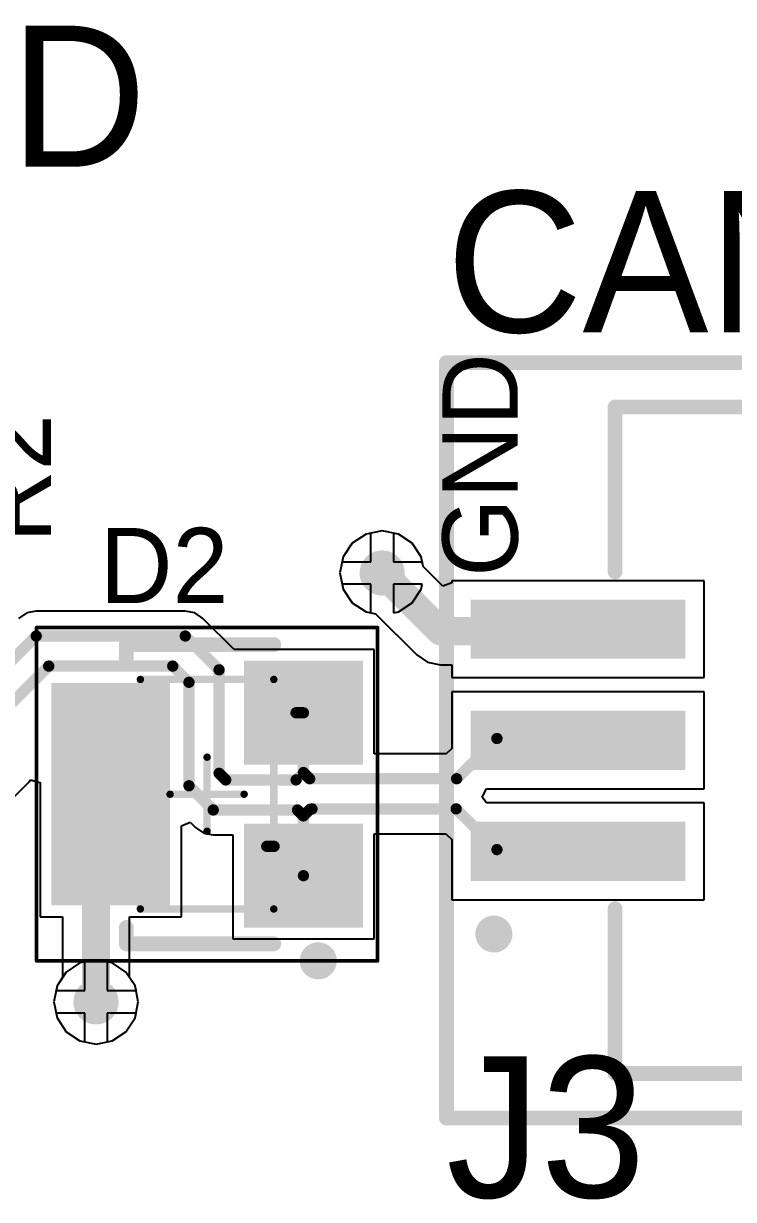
# Model space of a CAD drawing. Header units: millimetres. Extents: x 0 to 3.1, y 0 to 2.57.
# Drawn here: x 2.027 to 2.405, y 0.689 to 1.314 of the extents above; entities that cross this region are included whole.
import ezdxf

# ---------------------------------------------------------------- set-up
doc = ezdxf.new("R2010")
doc.units = ezdxf.units.MM
doc.header["$MEASUREMENT"] = 0
for name, color, linetype in [('BottomLayer', 5, 'Continuous'), ('Mechanical12', 56, 'Continuous'), ('Mechanical13', 56, 'Continuous'), ('Mechanical15', 56, 'Continuous'), ('MultiLayer', 9, 'Continuous'), ('TopLayer', 1, 'Continuous'), ('TopOverlay', 2, 'Continuous'), ('TopPaste', 8, 'Continuous'), ('TopSolder', 216, 'Continuous'), ('ViaHoleLayer', 16, 'Continuous')]:
    doc.layers.add(name, color=color, linetype=linetype)

# ---------------------------------------------------------------- blocks, each defined once
blk = doc.blocks.new('MOLEX_5025850370_34')
at = {"layer": 'Mechanical12', "const_width": 0.00591}
blk.add_lwpolyline([(-0.17717, -0.14665), (0.17717, -0.14665)], dxfattribs=at)
at = {"layer": 'Mechanical12', "const_width": 0.00295}
for points in [[(-0.17864, -0.14665, 1), (-0.17569, -0.14665, 1)], [(0.17569, -0.14665, 1), (0.17864, -0.14665, 1)]]:
    blk.add_lwpolyline(points, format="xyb", close=True, dxfattribs=at)
at = {"layer": 'Mechanical15'}
for points, const_width in [([(-0.20079, 0.23622), (-0.20079, -0.15059)], 0.00787), ([(-0.20079, 0.23622), (0.20079, 0.23622)], 0.00787), ([(0.20079, 0.23622), (0.20079, -0.15059)], 0.00787), ([(-0.20079, 0.22736), (-0.20079, -0.15748)], 0.00787), ([(0.20079, 0.22736), (0.20079, -0.15748)], 0.00787), ([(0, 0.01969), (0, -0.01969)], 0.00394), ([(-0.01969, 0), (0.01969, 0)], 0.00394), ([(-0.20079, -0.15748), (0.20079, -0.15748)], 0.00787)]:
    blk.add_lwpolyline(points, dxfattribs=dict(at, const_width=const_width))
for points, const_width in [([(-0.20276, 0.23622, 1), (-0.19882, 0.23622, 1)], 0.00394), ([(-0.20276, 0.23622, 1), (-0.19882, 0.23622, 1)], 0.00394), ([(0.19882, 0.23622, 1), (0.20276, 0.23622, 1)], 0.00394), ([(0.19882, 0.23622, 1), (0.20276, 0.23622, 1)], 0.00394), ([(-0.20276, 0.22736, 1), (-0.19882, 0.22736, 1)], 0.00394), ([(0.19882, 0.22736, 1), (0.20276, 0.22736, 1)], 0.00394), ([(-0.00098, 0.01969, 1), (0.00098, 0.01969, 1)], 0.00197), ([(-0.02067, 0, 1), (-0.0187, 0, 1)], 0.00197), ([(0.0187, 0, 1), (0.02067, 0, 1)], 0.00197), ([(-0.00098, -0.01969, 1), (0.00098, -0.01969, 1)], 0.00197), ([(-0.20276, -0.15059, 1), (-0.19882, -0.15059, 1)], 0.00394), ([(0.19882, -0.15059, 1), (0.20276, -0.15059, 1)], 0.00394), ([(-0.20276, -0.15748, 1), (-0.19882, -0.15748, 1)], 0.00394), ([(-0.20276, -0.15748, 1), (-0.19882, -0.15748, 1)], 0.00394), ([(0.19882, -0.15748, 1), (0.20276, -0.15748, 1)], 0.00394), ([(0.19882, -0.15748, 1), (0.20276, -0.15748, 1)], 0.00394)]:
    blk.add_lwpolyline(points, format="xyb", close=True, dxfattribs=dict(at, const_width=const_width))
at = {"layer": 'TopLayer'}
for points in [[(-0.0748, 0.10925), (-0.04331, 0.10925), (-0.0748, 0.22343), (-0.04331, 0.22343)], [(-0.01575, 0.10925), (0.01575, 0.10925), (-0.01575, 0.22343), (0.01575, 0.22343)], [(0.04331, 0.10925), (0.0748, 0.10925), (0.04331, 0.22343), (0.0748, 0.22343)], [(-0.19685, -0.0935), (-0.12598, -0.0935), (-0.19685, 0.0561), (-0.12598, 0.0561)], [(0.12598, -0.0935), (0.19685, -0.0935), (0.12598, 0.0561), (0.19685, 0.0561)]]:
    blk.add_solid(points, dxfattribs=at)
at = {"layer": 'TopOverlay'}
for points, const_width in [([(-0.09808, 0.211, 1), (-0.10792, 0.211, 1)], 0.00984), ([(-0.11038, 0.211, 1), (-0.10546, 0.211, 1)], 0.00492), ([(-0.10054, 0.211, 1), (-0.09562, 0.211, 1)], 0.00492), ([(-0.17913, 0.14665, 1), (-0.1752, 0.14665, 1)], 0.00394), ([(-0.17913, 0.14665, 1), (-0.1752, 0.14665, 1)], 0.00394), ([(-0.09154, 0.14665, 1), (-0.0876, 0.14665, 1)], 0.00394), ([(0.0876, 0.14665, 1), (0.09154, 0.14665, 1)], 0.00394), ([(0.1752, 0.14665, 1), (0.17913, 0.14665, 1)], 0.00394), ([(0.1752, 0.14665, 1), (0.17913, 0.14665, 1)], 0.00394), ([(-0.17913, 0.07874, 1), (-0.1752, 0.07874, 1)], 0.00394), ([(0.1752, 0.07874, 1), (0.17913, 0.07874, 1)], 0.00394), ([(-0.17913, -0.10827, 1), (-0.1752, -0.10827, 1)], 0.00394), ([(0.1752, -0.10827, 1), (0.17913, -0.10827, 1)], 0.00394), ([(-0.17913, -0.14665, 1), (-0.1752, -0.14665, 1)], 0.00394), ([(-0.17913, -0.14665, 1), (-0.1752, -0.14665, 1)], 0.00394), ([(0.1752, -0.14665, 1), (0.17913, -0.14665, 1)], 0.00394), ([(0.1752, -0.14665, 1), (0.17913, -0.14665, 1)], 0.00394)]:
    blk.add_lwpolyline(points, format="xyb", close=True, dxfattribs=dict(at, const_width=const_width))
at = {"layer": 'TopOverlay', "const_width": 0.00787}
for points in [[(-0.17717, 0.14665), (-0.17717, 0.07874)], [(-0.17717, 0.14665), (-0.08957, 0.14665)], [(0.08957, 0.14665), (0.17717, 0.14665)], [(0.17717, 0.14665), (0.17717, 0.07874)], [(-0.17717, -0.10827), (-0.17717, -0.14665)], [(0.17717, -0.10827), (0.17717, -0.14665)], [(-0.17717, -0.14665), (0.17717, -0.14665)]]:
    blk.add_lwpolyline(points, dxfattribs=at)
at = {"layer": 'TopPaste'}
for points in [[(-0.0748, 0.10925), (-0.04331, 0.10925), (-0.0748, 0.22343), (-0.04331, 0.22343)], [(-0.01575, 0.10925), (0.01575, 0.10925), (-0.01575, 0.22343), (0.01575, 0.22343)], [(0.04331, 0.10925), (0.0748, 0.10925), (0.04331, 0.22343), (0.0748, 0.22343)], [(-0.19685, -0.0935), (-0.12598, -0.0935), (-0.19685, 0.0561), (-0.12598, 0.0561)], [(0.12598, -0.0935), (0.19685, -0.0935), (0.12598, 0.0561), (0.19685, 0.0561)]]:
    blk.add_solid(points, dxfattribs=at)
at = {"layer": 'TopSolder'}
for points in [[(-0.0748, 0.10925), (-0.04331, 0.10925), (-0.0748, 0.22343), (-0.04331, 0.22343)], [(-0.01575, 0.10925), (0.01575, 0.10925), (-0.01575, 0.22343), (0.01575, 0.22343)], [(0.04331, 0.10925), (0.0748, 0.10925), (0.04331, 0.22343), (0.0748, 0.22343)], [(-0.19685, -0.0935), (-0.12598, -0.0935), (-0.19685, 0.0561), (-0.12598, 0.0561)], [(0.12598, -0.0935), (0.19685, -0.0935), (0.12598, 0.0561), (0.19685, 0.0561)]]:
    blk.add_solid(points, dxfattribs=at)
blk = doc.blocks.new('TVS_DIODE_CAN_42')
at = {"layer": 'Mechanical13', "const_width": 0.00394}
for points in [[(-0.03543, 0.06102), (-0.03543, -0.06102)], [(0.03543, 0.06102), (-0.03543, 0.06102)], [(0.03543, 0.06102), (0.03543, -0.06102)], [(0.03543, -0.06102), (-0.03543, -0.06102)]]:
    blk.add_lwpolyline(points, dxfattribs=at)
at = {"layer": 'Mechanical13', "const_width": 0.00197}
for points in [[(-0.03642, 0.06102, 1), (-0.03445, 0.06102, 1)], [(-0.03642, 0.06102, 1), (-0.03445, 0.06102, 1)], [(0.03445, 0.06102, 1), (0.03642, 0.06102, 1)], [(0.03445, 0.06102, 1), (0.03642, 0.06102, 1)], [(-0.03642, -0.06102, 1), (-0.03445, -0.06102, 1)], [(-0.03642, -0.06102, 1), (-0.03445, -0.06102, 1)], [(0.03445, -0.06102, 1), (0.03642, -0.06102, 1)], [(0.03445, -0.06102, 1), (0.03642, -0.06102, 1)]]:
    blk.add_lwpolyline(points, format="xyb", close=True, dxfattribs=at)
at = {"layer": 'Mechanical15'}
for points, const_width in [([(-0.09055, 0.08858), (-0.09055, -0.08858)], 0.00197), ([(0.09055, 0.08858), (-0.09055, 0.08858)], 0.00197), ([(0.09055, 0.08858), (0.09055, -0.08858)], 0.00197), ([(0, 0.01969), (0, -0.01969)], 0.00394), ([(0.01969, 0), (-0.01969, 0)], 0.00394), ([(0.09055, -0.08858), (-0.09055, -0.08858)], 0.00197)]:
    blk.add_lwpolyline(points, dxfattribs=dict(at, const_width=const_width))
for points, const_width in [([(-0.09104, 0.08858, 1), (-0.09006, 0.08858, 1)], 0.000984), ([(-0.09104, 0.08858, 1), (-0.09006, 0.08858, 1)], 0.000984), ([(0.09006, 0.08858, 1), (0.09104, 0.08858, 1)], 0.000984), ([(0.09006, 0.08858, 1), (0.09104, 0.08858, 1)], 0.000984), ([(-0.00098, 0.01969, 1), (0.00098, 0.01969, 1)], 0.00197), ([(-0.02067, 0, 1), (-0.0187, 0, 1)], 0.00197), ([(0.0187, 0, 1), (0.02067, 0, 1)], 0.00197), ([(-0.00098, -0.01969, 1), (0.00098, -0.01969, 1)], 0.00197), ([(-0.09104, -0.08858, 1), (-0.09006, -0.08858, 1)], 0.000984), ([(-0.09104, -0.08858, 1), (-0.09006, -0.08858, 1)], 0.000984), ([(0.09006, -0.08858, 1), (0.09104, -0.08858, 1)], 0.000984), ([(0.09006, -0.08858, 1), (0.09104, -0.08858, 1)], 0.000984)]:
    blk.add_lwpolyline(points, format="xyb", close=True, dxfattribs=dict(at, const_width=const_width))
at = {"layer": 'TopLayer'}
for points in [[(-0.02362, 0.01969), (-0.02362, 0.06693), (-0.07874, 0.01969), (-0.07874, 0.06693)], [(0.07874, -0.05512), (0.07874, 0.05512), (0.02362, -0.05512), (0.02362, 0.05512)], [(-0.02362, -0.06693), (-0.02362, -0.01969), (-0.07874, -0.06693), (-0.07874, -0.01969)]]:
    blk.add_solid(points, dxfattribs=at)
at = {"layer": 'TopOverlay'}
for points, const_width in [([(-0.05413, 0.08858, 1), (-0.06398, 0.08858, 1)], 0.00984), ([(-0.06644, 0.08858, 1), (-0.06152, 0.08858, 1)], 0.00492), ([(-0.05659, 0.08858, 1), (-0.05167, 0.08858, 1)], 0.00492), ([(-0.0374, 0.07953, 1), (-0.03346, 0.07953, 1)], 0.00394), ([(0.04094, 0.07953, 1), (0.04488, 0.07953, 1)], 0.00394), ([(0.04094, 0.07953, 1), (0.04488, 0.07953, 1)], 0.00394), ([(0.04094, 0.07087, 1), (0.04488, 0.07087, 1)], 0.00394), ([(0.04094, -0.07087, 1), (0.04488, -0.07087, 1)], 0.00394), ([(-0.0374, -0.07953, 1), (-0.03346, -0.07953, 1)], 0.00394), ([(0.04094, -0.07953, 1), (0.04488, -0.07953, 1)], 0.00394), ([(0.04094, -0.07953, 1), (0.04488, -0.07953, 1)], 0.00394)]:
    blk.add_lwpolyline(points, format="xyb", close=True, dxfattribs=dict(at, const_width=const_width))
at = {"layer": 'TopOverlay', "const_width": 0.00787}
for points in [[(0.04291, 0.07953), (-0.03543, 0.07953)], [(0.04291, 0.07953), (0.04291, 0.07087)], [(0.04291, -0.07087), (0.04291, -0.07953)], [(0.04291, -0.07953), (-0.03543, -0.07953)]]:
    blk.add_lwpolyline(points, dxfattribs=at)
at = {"layer": 'TopPaste'}
for points in [[(-0.02362, 0.01969), (-0.02362, 0.06693), (-0.07874, 0.01969), (-0.07874, 0.06693)], [(0.07874, -0.05512), (0.07874, 0.05512), (0.02362, -0.05512), (0.02362, 0.05512)], [(-0.02362, -0.06693), (-0.02362, -0.01969), (-0.07874, -0.06693), (-0.07874, -0.01969)]]:
    blk.add_solid(points, dxfattribs=at)
at = {"layer": 'TopSolder'}
for points in [[(-0.01962, 0.01569), (-0.01962, 0.07093), (-0.08274, 0.01569), (-0.08274, 0.07093)], [(0.08274, -0.05912), (0.08274, 0.05912), (0.01962, -0.05912), (0.01962, 0.05912)], [(-0.01962, -0.07093), (-0.01962, -0.01569), (-0.08274, -0.07093), (-0.08274, -0.01569)]]:
    blk.add_solid(points, dxfattribs=at)

msp = doc.modelspace()

# ---------------------------------------------------------------- linework, layer by layer
at = {"layer": 'BottomLayer'}
for p, q in [((2.20214, 1.03786), (2.19728, 1.03058)), ((2.20942, 1.04272), (2.20214, 1.03786)), ((2.212, 1.04324), (2.20942, 1.04272)), ((2.212, 1.028), (2.212, 1.04324)), ((2.22658, 1.04272), (2.224, 1.04324)), ((2.224, 1.04324), (2.224, 1.028)), ((2.23386, 1.03786), (2.22658, 1.04272)), ((2.23872, 1.03058), (2.23386, 1.03786)), ((2.19728, 1.03058), (2.19676, 1.028)), ((2.19676, 1.028), (2.212, 1.028)), ((2.224, 1.028), (2.23924, 1.028)), ((2.23924, 1.028), (2.23872, 1.03058)), ((2.212, 1.016), (2.19676, 1.016)), ((2.19676, 1.016), (2.19728, 1.01342)), ((2.19728, 1.01342), (2.20214, 1.00614)), ((2.212, 1.00076), (2.212, 1.016)), ((2.23924, 1.016), (2.224, 1.016)), ((2.224, 1.016), (2.224, 1.00076)), ((2.23386, 1.00614), (2.23872, 1.01342)), ((2.23872, 1.01342), (2.23924, 1.016)), ((2.20214, 1.00614), (2.20942, 1.00128)), ((2.20942, 1.00128), (2.212, 1.00076)), ((2.224, 1.00076), (2.22658, 1.00128)), ((2.22658, 1.00128), (2.23386, 1.00614)), ((2.05742, 0.81472), (2.05014, 0.80986)), ((2.06, 0.81524), (2.05742, 0.81472)), ((2.06, 0.8), (2.06, 0.81524)), ((2.07458, 0.81472), (2.072, 0.81524)), ((2.072, 0.81524), (2.072, 0.8)), ((2.08186, 0.80986), (2.07458, 0.81472)), ((2.05014, 0.80986), (2.04528, 0.80258)), ((2.08672, 0.80258), (2.08186, 0.80986)), ((2.04528, 0.80258), (2.04476, 0.8)), ((2.08724, 0.8), (2.08672, 0.80258)), ((2.04476, 0.8), (2.06, 0.8)), ((2.072, 0.8), (2.08724, 0.8)), ((2.06, 0.788), (2.04476, 0.788)), ((2.04476, 0.788), (2.04528, 0.78542)), ((2.06, 0.77276), (2.06, 0.788)), ((2.08724, 0.788), (2.072, 0.788)), ((2.072, 0.788), (2.072, 0.77276)), ((2.08672, 0.78542), (2.08724, 0.788)), ((2.04528, 0.78542), (2.05014, 0.77814)), ((2.08186, 0.77814), (2.08672, 0.78542)), ((2.05014, 0.77814), (2.05742, 0.77328)), ((2.07458, 0.77328), (2.08186, 0.77814)), ((2.05742, 0.77328), (2.06, 0.77276)), ((2.072, 0.77276), (2.07458, 0.77328))]:
    msp.add_line(p, q, dxfattribs=at)
at = {"layer": 'BottomLayer', "const_width": 0.012}
for points in [[(2.212, 1.022, 1), (2.224, 1.022, 1)], [(2.06, 0.794, 1), (2.072, 0.794, 1)]]:
    msp.add_lwpolyline(points, format="xyb", close=True, dxfattribs=at)
at = {"layer": 'MultiLayer', "const_width": 0.012}
for points in [[(2.212, 1.022, 1), (2.224, 1.022, 1)], [(2.06, 0.794, 1), (2.072, 0.794, 1)]]:
    msp.add_lwpolyline(points, format="xyb", close=True, dxfattribs=at)
at = {"layer": 'TopLayer'}
for p, q in [((2.218, 1.04443), (2.20942, 1.04272)), ((2.22658, 1.04272), (2.218, 1.04443)), ((2.20214, 1.03786), (2.19728, 1.03058)), ((2.20942, 1.04272), (2.20214, 1.03786)), ((2.23386, 1.03786), (2.22658, 1.04272)), ((2.23872, 1.03058), (2.23386, 1.03786)), ((2.19728, 1.03058), (2.19557, 1.022)), ((2.23974, 1.0255), (2.23872, 1.03058)), ((2.25029, 1.01494), (2.23974, 1.0255)), ((2.19557, 1.022), (2.19728, 1.01342)), ((2.19728, 1.01342), (2.20214, 1.00614)), ((2.25491, 1.01685), (2.25029, 1.01494)), ((2.38909, 1.01786), (2.25491, 1.01786)), ((2.25491, 1.01786), (2.25491, 1.01685)), ((2.38909, 0.96636), (2.38909, 1.01786)), ((2.02918, 1.00075), (2.02488, 0.99788)), ((2.03425, 1.00176), (2.02918, 1.00075)), ((2.11339, 1.00176), (2.03425, 1.00176)), ((2.11846, 1.00075), (2.11339, 1.00176)), ((2.12276, 0.99788), (2.11846, 1.00075)), ((2.20214, 1.00614), (2.20942, 1.00128)), ((2.20942, 1.00128), (2.2145, 1.00026)), ((2.13932, 0.98131), (2.12276, 0.99788)), ((2.2145, 1.00026), (2.23633, 0.97844)), ((2.21374, 0.98131), (2.13932, 0.98131)), ((2.21374, 0.92585), (2.21374, 0.98131)), ((2.23633, 0.97844), (2.24212, 0.97457)), ((2.24212, 0.97457), (2.24894, 0.97321)), ((2.24894, 0.97321), (2.24895, 0.97321)), ((2.24895, 0.97321), (2.25491, 0.97321)), ((2.25491, 0.97321), (2.25491, 0.96636)), ((2.25491, 0.96636), (2.38909, 0.96636)), ((2.38909, 0.9588), (2.25491, 0.9588)), ((2.25491, 0.9588), (2.25491, 0.9287)), ((2.38909, 0.90731), (2.38909, 0.9588)), ((2.25206, 0.92585), (2.21374, 0.92585)), ((2.25491, 0.9287), (2.25206, 0.92585)), ((1.99972, 0.88024), (2.03064, 0.91117)), ((2.03064, 0.91117), (2.03126, 0.91209)), ((2.03126, 0.91209), (2.03626, 0.91058)), ((2.03626, 0.91058), (2.03626, 0.83927)), ((2.27104, 0.90288), (2.27341, 0.90731)), ((2.27341, 0.90731), (2.38909, 0.90731)), ((2.27348, 0.89975), (2.27104, 0.90288)), ((2.38909, 0.89975), (2.27348, 0.89975)), ((2.38909, 0.84825), (2.38909, 0.89975)), ((2.11138, 0.8876), (2.116, 0.88952)), ((2.116, 0.88952), (2.11889, 0.88663)), ((2.11138, 0.83927), (2.11138, 0.8876)), ((2.11889, 0.88663), (2.12319, 0.88375)), ((2.12319, 0.88375), (2.12826, 0.88275)), ((2.12826, 0.88275), (2.13862, 0.88275)), ((2.13862, 0.88275), (2.13862, 0.82746)), ((2.21374, 0.82746), (2.21374, 0.88334)), ((2.21374, 0.88334), (2.25181, 0.88334)), ((2.25181, 0.88334), (2.25491, 0.88024)), ((2.25491, 0.88024), (2.25491, 0.84825)), ((2.25491, 0.84825), (2.38909, 0.84825)), ((2.03626, 0.83927), (2.04816, 0.83927)), ((2.04816, 0.83927), (2.04816, 0.8069)), ((2.08384, 0.8069), (2.08384, 0.83927)), ((2.08384, 0.83927), (2.11138, 0.83927)), ((2.13862, 0.82746), (2.21374, 0.82746)), ((2.04816, 0.8069), (2.04528, 0.80258)), ((2.08672, 0.80258), (2.08384, 0.8069)), ((2.04528, 0.80258), (2.04357, 0.794)), ((2.08843, 0.794), (2.08672, 0.80258)), ((2.04357, 0.794), (2.04528, 0.78542)), ((2.08672, 0.78542), (2.08843, 0.794)), ((2.04528, 0.78542), (2.05014, 0.77814)), ((2.08186, 0.77814), (2.08672, 0.78542)), ((2.05014, 0.77814), (2.05742, 0.77328)), ((2.07458, 0.77328), (2.08186, 0.77814)), ((2.05742, 0.77328), (2.066, 0.77157)), ((2.066, 0.77157), (2.07458, 0.77328))]:
    msp.add_line(p, q, dxfattribs=at)
for points, const_width in [([(2.212, 1.022, 1), (2.224, 1.022, 1)], 0.012), ([(2.21425, 1.022, 1), (2.22175, 1.022, 1)], 0.0075), ([(2.24519, 0.99106, 1), (2.25269, 0.99106, 1)], 0.0075), ([(2.24519, 0.99106, 1), (2.25269, 0.99106, 1)], 0.0075), ([(2.32025, 0.99106, 1), (2.32775, 0.99106, 1)], 0.0075), ([(2.03275, 0.9885, 1), (2.03575, 0.9885, 1)], 0.003), ([(2.03275, 0.9885, 1), (2.03575, 0.9885, 1)], 0.003), ([(2.11189, 0.9885, 1), (2.11489, 0.9885, 1)], 0.003), ([(2.11189, 0.9885, 1), (2.11489, 0.9885, 1)], 0.003), ([(2.03938, 0.9725, 1), (2.04238, 0.9725, 1)], 0.003), ([(2.03938, 0.9725, 1), (2.04238, 0.9725, 1)], 0.003), ([(2.10526, 0.9725, 1), (2.10826, 0.9725, 1)], 0.003), ([(2.10526, 0.9725, 1), (2.10826, 0.9725, 1)], 0.003), ([(2.12987, 0.97052, 1), (2.13287, 0.97052, 1)], 0.003), ([(2.12987, 0.97052, 1), (2.13287, 0.97052, 1)], 0.003), ([(2.11387, 0.96389, 1), (2.11687, 0.96389, 1)], 0.003), ([(2.11387, 0.96389, 1), (2.11687, 0.96389, 1)], 0.003), ([(2.17074, 0.94769, 1), (2.17374, 0.94769, 1)], 0.003), ([(2.17468, 0.94769, 1), (2.17768, 0.94769, 1)], 0.003), ([(2.17468, 0.94769, 1), (2.17768, 0.94769, 1)], 0.003), ([(2.27746, 0.934, 1), (2.28046, 0.934, 1)], 0.003), ([(2.12987, 0.91551, 1), (2.13287, 0.91551, 1)], 0.003), ([(2.12987, 0.91551, 1), (2.13287, 0.91551, 1)], 0.003), ([(2.13339, 0.912, 1), (2.13639, 0.912, 1)], 0.003), ([(2.13339, 0.912, 1), (2.13639, 0.912, 1)], 0.003), ([(2.17078, 0.912, 1), (2.17378, 0.912, 1)], 0.003), ([(2.17078, 0.912, 1), (2.17378, 0.912, 1)], 0.003), ([(2.17468, 0.9159, 1), (2.17768, 0.9159, 1)], 0.003), ([(2.17468, 0.9159, 1), (2.17768, 0.9159, 1)], 0.003), ([(2.17468, 0.9159, 1), (2.17768, 0.9159, 1)], 0.003), ([(2.17798, 0.9126, 1), (2.18098, 0.9126, 1)], 0.003), ([(2.17798, 0.9126, 1), (2.18098, 0.9126, 1)], 0.003), ([(2.25605, 0.9126, 1), (2.25905, 0.9126, 1)], 0.003), ([(2.25605, 0.9126, 1), (2.25905, 0.9126, 1)], 0.003), ([(2.07132, 0.90439, 1), (2.07632, 0.90439, 1)], 0.005), ([(2.11387, 0.90889, 1), (2.11687, 0.90889, 1)], 0.003), ([(2.11387, 0.90889, 1), (2.11687, 0.90889, 1)], 0.003), ([(2.06225, 0.89657, 1), (2.06975, 0.89657, 1)], 0.0075), ([(2.0635, 0.89657, 1), (2.0685, 0.89657, 1)], 0.005), ([(2.12676, 0.896, 1), (2.12976, 0.896, 1)], 0.003), ([(2.12676, 0.896, 1), (2.12976, 0.896, 1)], 0.003), ([(2.17155, 0.896, 1), (2.17455, 0.896, 1)], 0.003), ([(2.17155, 0.896, 1), (2.17455, 0.896, 1)], 0.003), ([(2.17468, 0.89287, 1), (2.17768, 0.89287, 1)], 0.003), ([(2.17468, 0.89287, 1), (2.17768, 0.89287, 1)], 0.003), ([(2.17468, 0.89287, 1), (2.17768, 0.89287, 1)], 0.003), ([(2.1782, 0.89639, 1), (2.1812, 0.89639, 1)], 0.003), ([(2.1792, 0.8966, 1), (2.1822, 0.8966, 1)], 0.003), ([(2.2558, 0.8966, 1), (2.2588, 0.8966, 1)], 0.003), ([(2.2558, 0.8966, 1), (2.2588, 0.8966, 1)], 0.003), ([(2.15519, 0.87669, 1), (2.15819, 0.87669, 1)], 0.003), ([(2.15907, 0.87669, 1), (2.16207, 0.87669, 1)], 0.003), ([(2.15907, 0.87669, 1), (2.16207, 0.87669, 1)], 0.003), ([(2.27746, 0.87494, 1), (2.28046, 0.87494, 1)], 0.003), ([(2.17468, 0.86108, 1), (2.17768, 0.86108, 1)], 0.003), ([(2.17468, 0.86108, 1), (2.17768, 0.86108, 1)], 0.003), ([(2.06, 0.794, 1), (2.072, 0.794, 1)], 0.012), ([(2.06225, 0.794, 1), (2.06975, 0.794, 1)], 0.0075)]:
    msp.add_lwpolyline(points, format="xyb", close=True, dxfattribs=dict(at, const_width=const_width))
for points, const_width in [([(2.218, 1.022), (2.24894, 0.99106)], 0.015), ([(2.24894, 0.99106), (2.324, 0.99106)], 0.015), ([(2.00527, 0.95952), (2.03425, 0.9885)], 0.006), ([(2.03425, 0.9885), (2.11339, 0.9885)], 0.006), ([(2.11339, 0.9885), (2.13137, 0.97052)], 0.006), ([(2.02127, 0.9529), (2.04088, 0.9725)], 0.006), ([(2.04088, 0.9725), (2.10676, 0.9725)], 0.006), ([(2.10676, 0.9725), (2.11537, 0.96389)], 0.006), ([(2.13137, 0.91551), (2.13137, 0.97052)], 0.006), ([(2.11537, 0.90889), (2.11537, 0.96389)], 0.006), ([(2.17224, 0.94769), (2.17618, 0.94769)], 0.006), ([(2.17618, 0.9159), (2.17618, 0.94769)], 0.006), ([(2.25755, 0.9126), (2.27896, 0.934)], 0.006), ([(2.13137, 0.91551), (2.13489, 0.912)], 0.006), ([(2.13489, 0.912), (2.17228, 0.912)], 0.006), ([(2.17228, 0.912), (2.17618, 0.9159)], 0.006), ([(2.17618, 0.9159), (2.17948, 0.9126)], 0.006), ([(2.17948, 0.9126), (2.25755, 0.9126)], 0.006), ([(2.066, 0.89657), (2.07382, 0.90439)], 0.01), ([(2.11537, 0.90889), (2.12826, 0.896)], 0.006), ([(2.066, 0.794), (2.066, 0.89657)], 0.015), ([(2.12826, 0.896), (2.17305, 0.896)], 0.006), ([(2.17305, 0.896), (2.17618, 0.89287)], 0.006), ([(2.17618, 0.89287), (2.1797, 0.89639)], 0.006), ([(2.17618, 0.86108), (2.17618, 0.89287)], 0.006), ([(2.1807, 0.8966), (2.2573, 0.8966)], 0.006), ([(2.2573, 0.8966), (2.27896, 0.87494)], 0.006), ([(2.15669, 0.87669), (2.16057, 0.87669)], 0.006), ([(2.16057, 0.87669), (2.17618, 0.86108)], 0.006)]:
    msp.add_lwpolyline(points, dxfattribs=dict(at, const_width=const_width))
at = {"layer": 'ViaHoleLayer', "const_width": 0.006}
for points in [[(2.215, 1.022, 1), (2.221, 1.022, 1)], [(2.063, 0.794, 1), (2.069, 0.794, 1)]]:
    msp.add_lwpolyline(points, format="xyb", close=True, dxfattribs=at)

# ---------------------------------------------------------------- block references
for name, p, rotation in [('MOLEX_5025850370_34', (2.48834, 0.93306), 90), ('TVS_DIODE_CAN_42', (2.125, 0.90439), 180)]:
    msp.add_blockref(name, p, dxfattribs=dict(rotation=rotation))

# ---------------------------------------------------------------- texts
at = {"layer": 'TopOverlay'}
for s, height, rotation, p in [('GND', 0.075, 360, (1.87, 1.238)), ('GND', 0.04, 90, (2.29, 1.02)), ('R2', 0.04, 90, (2.042, 1.038))]:
    msp.add_text(s, height=height, rotation=rotation, dxfattribs=at).set_placement(p)
for s, height, p in [('CAN2', 0.075, (2.252, 1.15)), ('D2', 0.04, (2.068, 1.006)), ('J3', 0.075, (2.252, 0.69))]:
    msp.add_text(s, height=height, dxfattribs=at).set_placement(p)

doc.saveas('drawing.dxf')
